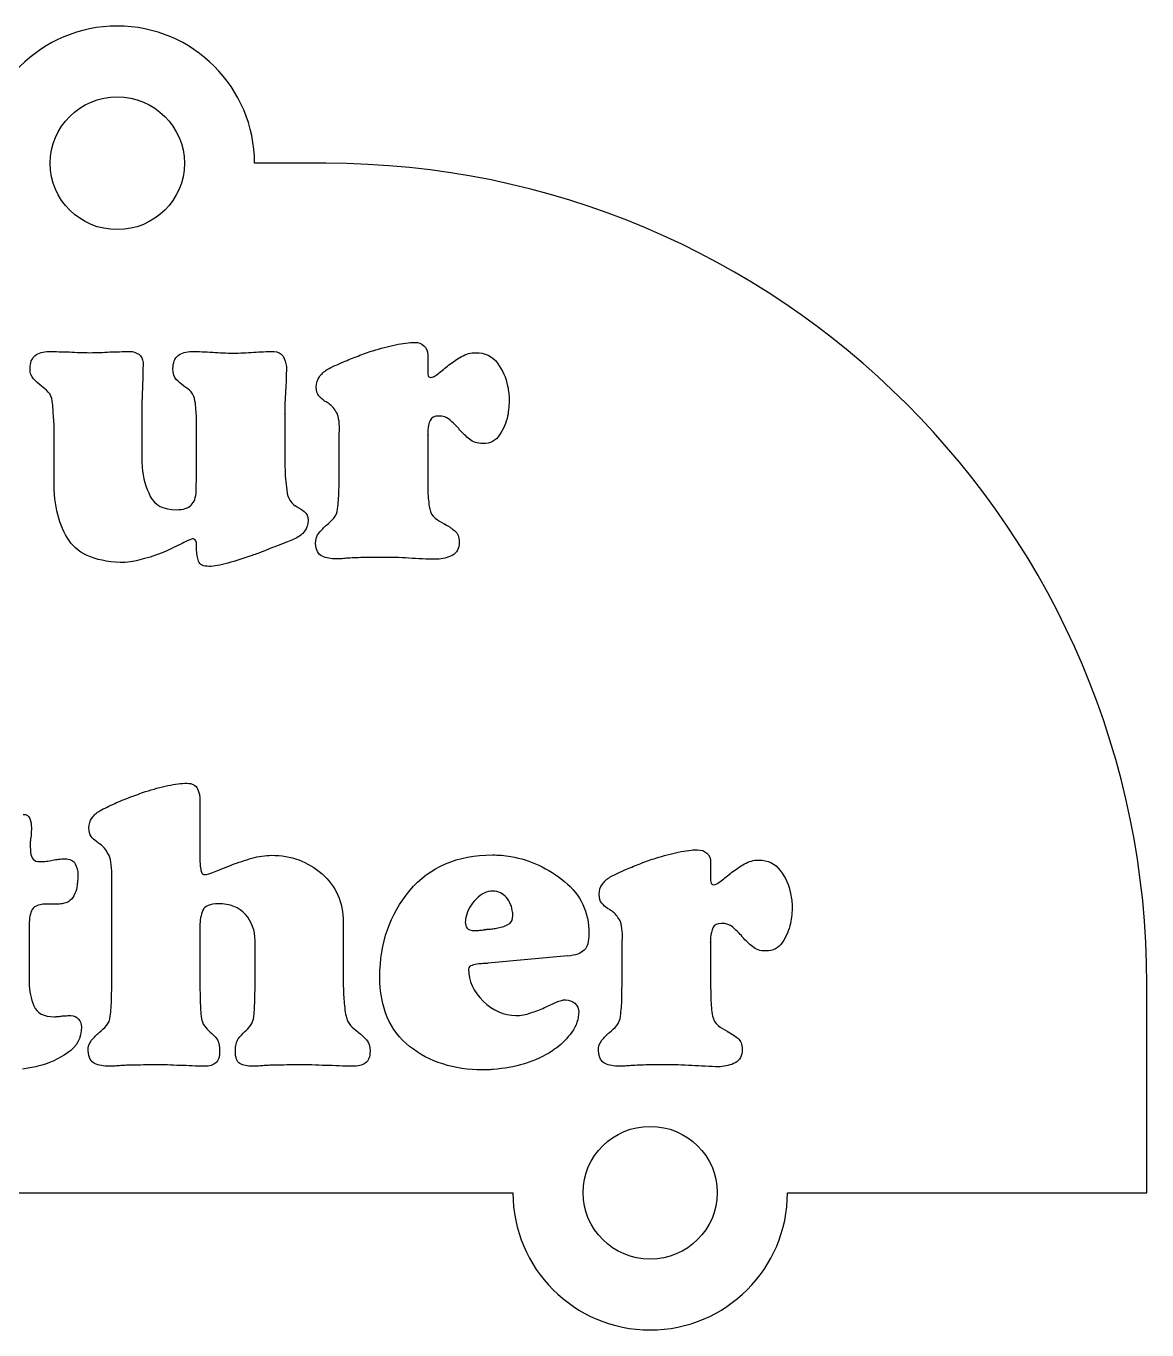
# Model space of a CAD drawing. Extents: x 1489 to 1914, y 371 to 1329.
# Drawn here: x 1694.1 to 1786.7, y 1221.2 to 1328.9 of the extents above; entities that cross this region are included whole.
import ezdxf

# ---------------------------------------------------------------- set-up
doc = ezdxf.new("R2010")
doc.units = 0
doc.layers.add('G0101', color=7, linetype='CONTINUOUS')

msp = doc.modelspace()

# ---------------------------------------------------------------- linework, layer by layer
at = {"layer": 'G0101', "color": 1}
for points in [[(1718.831557, 1317.587367), (1712.955557, 1317.587367)], [(1756.970556, 1232.547369), (1786.656555, 1232.547369), (1786.656555, 1249.761369)], [(1673.313558, 1232.547369), (1734.292557, 1232.547369)]]:
    msp.add_lwpolyline(points, dxfattribs=at)
for points in [[(1718.831557, 1317.587367)], [(1701.616557, 1312.106367)], [(1745.631556, 1227.067369)]]:
    msp.add_lwpolyline(points, close=True, dxfattribs=at)
at = {"layer": 'G0101', "color": 4}
for points in [[(1727.258457, 1301.749067), (1727.258457, 1300.383067), (1727.258457, 1300.302067), (1727.258457, 1300.253067)], [(1715.584257, 1300.806367), (1715.584257, 1300.757367), (1715.584257, 1300.708367)], [(1707.129257, 1299.180368), (1707.129257, 1299.213368), (1707.096257, 1299.213368)], [(1703.649257, 1297.229368), (1703.649257, 1293.716368), (1703.649257, 1293.083368)], [(1715.454257, 1296.903368), (1715.454257, 1294.139368), (1715.454257, 1293.179368)], [(1715.454257, 1296.870368), (1715.454257, 1296.903368)], [(1696.397258, 1291.342368), (1696.397258, 1295.212368), (1696.397258, 1295.879368)], [(1708.137257, 1290.529368), (1708.170257, 1291.863368), (1708.170257, 1295.212368), (1708.170257, 1295.879368), (1708.170257, 1296.578368)], [(1719.941457, 1291.876068), (1719.941457, 1295.299068)], [(1719.974457, 1295.428068), (1719.974457, 1295.510068), (1719.974457, 1295.592068)], [(1727.258457, 1295.538068), (1727.258457, 1295.327068), (1727.258457, 1295.115068), (1727.258457, 1295.148068)], [(1727.258457, 1295.148068), (1727.258457, 1291.918068)], [(1728.640457, 1287.772068), (1728.689457, 1287.772068)], [(1708.170257, 1285.684368), (1708.170257, 1285.798368), (1708.170257, 1285.912368), (1708.170257, 1285.977368), (1708.170257, 1286.042368)], [(1728.039457, 1284.871068), (1727.990457, 1284.871068), (1727.941457, 1284.871068)], [(1708.446157, 1264.905468), (1708.446157, 1260.125468), (1708.479157, 1259.507469)], [(1694.429858, 1261.263468), (1694.429858, 1261.116468)], [(1694.462858, 1260.970468), (1694.462858, 1260.824468), (1694.462858, 1260.677468)], [(1750.623756, 1259.832369), (1750.623756, 1258.466369), (1750.623756, 1258.385369), (1750.623756, 1258.336369)], [(1698.364858, 1258.824469), (1698.364858, 1258.775469), (1698.364858, 1258.727469)], [(1701.162157, 1249.979469), (1701.162157, 1258.824469)], [(1696.738858, 1256.385469), (1696.511858, 1256.385469), (1695.698858, 1256.385469)], [(1734.299257, 1255.443069), (1734.299257, 1255.589069)], [(1694.332858, 1254.473469), (1694.332858, 1250.422469), (1694.332858, 1250.146469), (1694.332858, 1249.904469)], [(1708.446157, 1254.559469), (1708.446157, 1253.972469), (1708.446157, 1249.994469)], [(1720.284157, 1254.890469), (1720.284157, 1249.979469)], [(1731.958257, 1254.271069), (1731.958257, 1254.304069)], [(1713.000157, 1249.962469), (1713.000157, 1253.352469)], [(1743.306756, 1249.959369), (1743.306756, 1253.382369)], [(1743.339756, 1253.511369), (1743.339756, 1253.593369), (1743.339756, 1253.675369)], [(1750.623756, 1253.621369), (1750.623756, 1253.410369), (1750.623756, 1253.199369), (1750.623756, 1253.231369)], [(1750.623756, 1253.231369), (1750.623756, 1250.001369)], [(1738.819257, 1252.125069), (1732.218257, 1251.508069)], [(1738.819257, 1252.093069), (1738.819257, 1252.125069)], [(1732.104257, 1251.475069), (1731.926257, 1251.475069)], [(1701.162157, 1249.946469), (1701.162157, 1249.979469)], [(1752.005756, 1245.855369), (1752.054756, 1245.855369)], [(1732.234257, 1242.695069), (1731.795257, 1242.695069)], [(1751.404756, 1242.954369), (1751.355756, 1242.954369), (1751.306756, 1242.954369)]]:
    msp.add_lwpolyline(points, dxfattribs=at)
at = {"layer": 'G0101', "color": 1}
for points in [[(1701.616557, 1328.925367), (1695.354558, 1328.925367), (1690.278558, 1323.849367), (1690.278558, 1317.587367)], [(1712.955557, 1317.587367), (1712.955557, 1323.849367), (1707.879557, 1328.925367), (1701.616557, 1328.925367)], [(1696.072558, 1317.587367), (1696.072558, 1320.614367), (1698.554558, 1323.067367), (1701.616557, 1323.067367)], [(1701.616557, 1323.067367), (1704.679557, 1323.067367), (1707.161557, 1320.614367), (1707.161557, 1317.587367)], [(1701.616557, 1312.106367), (1698.554558, 1312.106367), (1696.072558, 1314.560367), (1696.072558, 1317.587367)], [(1707.161557, 1317.587367), (1707.161557, 1314.560367), (1704.679557, 1312.106367), (1701.616557, 1312.106367)], [(1786.656555, 1249.761369), (1786.656555, 1287.220368), (1756.289556, 1317.587367), (1718.831557, 1317.587367)], [(1740.087556, 1232.547369), (1740.087556, 1235.574369), (1742.569556, 1238.028369), (1745.631556, 1238.028369)], [(1745.631556, 1238.028369), (1748.693556, 1238.028369), (1751.175556, 1235.574369), (1751.175556, 1232.547369)], [(1734.292557, 1232.547369), (1734.292557, 1226.285369), (1739.369557, 1221.209369), (1745.631556, 1221.209369)], [(1745.631556, 1227.067369), (1742.569556, 1227.067369), (1740.087556, 1229.521369), (1740.087556, 1232.547369)], [(1751.175556, 1232.547369), (1751.175556, 1229.521369), (1748.693556, 1227.067369), (1745.631556, 1227.067369)], [(1745.631556, 1221.209369), (1751.893556, 1221.209369), (1756.970556, 1226.285369), (1756.970556, 1232.547369)]]:
    msp.add_open_spline(points, degree=3, dxfattribs=at)
at = {"layer": 'G0101', "color": 4}
for points in [[(1722.738457, 1302.107067), (1723.366457, 1302.302067), (1723.985457, 1302.465067), (1724.591457, 1302.594067)], [(1724.591457, 1302.594067), (1725.199457, 1302.725067), (1725.730457, 1302.790067), (1726.185457, 1302.790067)], [(1726.185457, 1302.790067), (1726.489457, 1302.790067), (1726.743457, 1302.698067), (1726.949457, 1302.513067)], [(1726.949457, 1302.513067), (1727.155457, 1302.329067), (1727.258457, 1302.074067), (1727.258457, 1301.749067)], [(1694.414258, 1300.611367), (1694.414258, 1301.109367), (1694.554258, 1301.472367), (1694.836258, 1301.700367)], [(1694.836258, 1301.700367), (1695.118258, 1301.928367), (1695.498258, 1302.041367), (1695.975258, 1302.041367)], [(1695.975258, 1302.041367), (1696.256258, 1302.041367), (1696.538258, 1302.036367), (1696.820258, 1302.025367)], [(1696.820258, 1302.025367), (1697.101258, 1302.014367), (1697.383258, 1302.009367), (1697.666258, 1302.009367)], [(1697.666258, 1302.009367), (1697.947258, 1301.987367), (1698.229258, 1301.971367), (1698.511258, 1301.960367)], [(1698.511258, 1301.960367), (1698.792258, 1301.949367), (1699.074258, 1301.944367), (1699.356258, 1301.944367)], [(1699.356258, 1301.944367), (1699.638258, 1301.944367), (1699.914258, 1301.949367), (1700.186257, 1301.960367)], [(1700.186257, 1301.960367), (1700.456257, 1301.971367), (1700.733257, 1301.987367), (1701.015257, 1302.009367)], [(1701.015257, 1302.009367), (1701.275257, 1302.009367), (1701.540257, 1302.014367), (1701.812257, 1302.025367)], [(1701.812257, 1302.025367), (1702.082257, 1302.036367), (1702.359257, 1302.041367), (1702.641257, 1302.041367)], [(1702.641257, 1302.041367), (1702.922257, 1302.041367), (1703.172257, 1301.965367), (1703.389257, 1301.814367)], [(1703.389257, 1301.814367), (1703.605257, 1301.662367), (1703.725257, 1301.434367), (1703.746257, 1301.131367)], [(1706.218257, 1300.611367), (1706.218257, 1301.109367), (1706.359257, 1301.472367), (1706.641257, 1301.700367)], [(1706.641257, 1301.700367), (1706.922257, 1301.928367), (1707.302257, 1302.041367), (1707.779257, 1302.041367)], [(1707.779257, 1302.041367), (1708.061257, 1302.041367), (1708.343257, 1302.036367), (1708.625257, 1302.025367)], [(1708.625257, 1302.025367), (1708.906257, 1302.014367), (1709.199257, 1301.998367), (1709.503257, 1301.976367)], [(1709.503257, 1301.976367), (1709.784257, 1301.955367), (1710.066257, 1301.938367), (1710.348257, 1301.928367)], [(1710.348257, 1301.928367), (1710.630257, 1301.917367), (1710.912257, 1301.911367), (1711.194257, 1301.911367)], [(1711.194257, 1301.911367), (1711.475257, 1301.911367), (1711.757257, 1301.917367), (1712.039257, 1301.928367)], [(1712.039257, 1301.928367), (1712.320257, 1301.938367), (1712.603257, 1301.955367), (1712.885257, 1301.976367)], [(1712.885257, 1301.976367), (1713.145257, 1301.998367), (1713.416257, 1302.014367), (1713.698257, 1302.025367)], [(1713.698257, 1302.025367), (1713.979257, 1302.036367), (1714.261257, 1302.041367), (1714.543257, 1302.041367)], [(1714.543257, 1302.041367), (1714.889257, 1302.041367), (1715.145257, 1301.911367), (1715.307257, 1301.652367)], [(1715.307257, 1301.652367), (1715.470257, 1301.391367), (1715.562257, 1301.109367), (1715.584257, 1300.806367)], [(1720.299457, 1301.196067), (1720.689457, 1301.348067), (1721.090457, 1301.505067), (1721.502457, 1301.668067)], [(1721.502457, 1301.668067), (1721.914457, 1301.830067), (1722.326457, 1301.977067), (1722.738457, 1302.107067)], [(1729.014457, 1300.936067), (1729.340457, 1301.175067), (1729.686457, 1301.402067), (1730.055457, 1301.619067)], [(1730.055457, 1301.619067), (1730.424457, 1301.835067), (1730.813457, 1301.944067), (1731.225457, 1301.944067)], [(1731.225457, 1301.944067), (1731.984457, 1301.944067), (1732.581457, 1301.657067), (1733.014457, 1301.083067)], [(1694.706258, 1299.781368), (1694.511258, 1299.987368), (1694.414258, 1300.264367), (1694.414258, 1300.611367)], [(1703.731257, 1300.155367), (1703.720257, 1299.830368), (1703.714257, 1299.505368), (1703.714257, 1299.180368)], [(1703.746257, 1301.131367), (1703.746257, 1300.806367), (1703.741257, 1300.481367), (1703.731257, 1300.155367)], [(1706.494257, 1299.733368), (1706.310257, 1299.928368), (1706.218257, 1300.220367), (1706.218257, 1300.611367)], [(1715.584257, 1300.708367), (1715.584257, 1300.383367), (1715.578257, 1300.063367), (1715.568257, 1299.748368)], [(1718.315457, 1299.959068), (1718.488457, 1300.198067), (1718.706457, 1300.393067), (1718.965457, 1300.546067)], [(1718.965457, 1300.546067), (1719.161457, 1300.654067), (1719.372457, 1300.763067), (1719.600457, 1300.872067)], [(1719.600457, 1300.872067), (1719.828457, 1300.979067), (1720.060457, 1301.087067), (1720.299457, 1301.196067)], [(1727.258457, 1300.253067), (1727.258457, 1300.166067), (1727.275457, 1300.090067), (1727.307457, 1300.026067)], [(1727.486457, 1299.896068), (1727.659457, 1299.896068), (1727.876457, 1300.004067), (1728.136457, 1300.220067)], [(1728.136457, 1300.220067), (1728.397457, 1300.437067), (1728.689457, 1300.676067), (1729.014457, 1300.936067)], [(1733.014457, 1301.083067), (1733.448457, 1300.508067), (1733.729457, 1299.873068), (1733.860457, 1299.180068)], [(1695.324258, 1299.213368), (1695.107258, 1299.386368), (1694.901258, 1299.575368), (1694.706258, 1299.781368)], [(1695.925258, 1298.692368), (1695.741258, 1298.887368), (1695.540258, 1299.060368), (1695.324258, 1299.213368)], [(1703.714257, 1299.180368), (1703.693257, 1298.855368), (1703.676257, 1298.529368), (1703.666257, 1298.204368)], [(1707.096257, 1299.213368), (1706.879257, 1299.363368), (1706.679257, 1299.537368), (1706.494257, 1299.733368)], [(1707.714257, 1298.708368), (1707.540257, 1298.892368), (1707.345257, 1299.050368), (1707.129257, 1299.180368)], [(1715.568257, 1299.748368), (1715.556257, 1299.434368), (1715.540257, 1299.115368), (1715.519257, 1298.789368)], [(1718.055457, 1299.112068), (1718.055457, 1299.438068), (1718.141457, 1299.720068), (1718.315457, 1299.959068)], [(1718.267457, 1298.378068), (1718.125457, 1298.540068), (1718.055457, 1298.786068), (1718.055457, 1299.112068)], [(1727.307457, 1300.026067), (1727.340457, 1299.961068), (1727.399457, 1299.917068), (1727.486457, 1299.896068)], [(1733.860457, 1299.180068), (1733.903457, 1298.985068), (1733.935457, 1298.794068), (1733.957457, 1298.611068)], [(1696.234258, 1297.944368), (1696.213258, 1298.247368), (1696.110258, 1298.496368), (1695.925258, 1298.692368)], [(1703.666257, 1298.204368), (1703.654257, 1297.879368), (1703.649257, 1297.554368), (1703.649257, 1297.229368)], [(1708.039257, 1297.944368), (1707.996257, 1298.269368), (1707.887257, 1298.523368), (1707.714257, 1298.708368)], [(1715.519257, 1298.789368), (1715.497257, 1298.464368), (1715.481257, 1298.144368), (1715.470257, 1297.830368)], [(1718.738457, 1297.938068), (1718.564457, 1298.068068), (1718.407457, 1298.215068), (1718.267457, 1298.378068)], [(1733.957457, 1298.611068), (1733.979457, 1298.426068), (1733.990457, 1298.247068), (1733.990457, 1298.074068)], [(1733.990457, 1298.074068), (1733.990457, 1297.879068), (1733.979457, 1297.662068), (1733.957457, 1297.424068)], [(1696.316258, 1297.261368), (1696.305258, 1297.499368), (1696.278258, 1297.727368), (1696.234258, 1297.944368)], [(1696.365258, 1296.578368), (1696.343258, 1296.794368), (1696.326258, 1297.022368), (1696.316258, 1297.261368)], [(1708.120257, 1297.261368), (1708.109257, 1297.499368), (1708.082257, 1297.727368), (1708.039257, 1297.944368)], [(1708.170257, 1296.578368), (1708.147257, 1296.794368), (1708.131257, 1297.022368), (1708.120257, 1297.261368)], [(1715.470257, 1297.830368), (1715.459257, 1297.516368), (1715.454257, 1297.196368), (1715.454257, 1296.870368)], [(1718.868457, 1297.874068), (1718.824457, 1297.894068), (1718.781457, 1297.916068), (1718.738457, 1297.938068)], [(1719.030457, 1297.776068), (1718.965457, 1297.819068), (1718.911457, 1297.851068), (1718.868457, 1297.874068)], [(1719.681457, 1297.091068), (1719.486457, 1297.395068), (1719.269457, 1297.623068), (1719.030457, 1297.776068)], [(1719.974457, 1295.592068), (1719.974457, 1296.286068), (1719.876457, 1296.787068), (1719.681457, 1297.091068)], [(1733.957457, 1297.424068), (1733.935457, 1297.185068), (1733.903457, 1296.947068), (1733.860457, 1296.709068)], [(1696.397258, 1295.879368), (1696.397258, 1296.107368), (1696.386258, 1296.339368), (1696.365258, 1296.578368)], [(1727.453457, 1296.351068), (1727.345457, 1296.112068), (1727.279457, 1295.841068), (1727.258457, 1295.538068)], [(1728.169457, 1296.709068), (1727.800457, 1296.709068), (1727.561457, 1296.589068), (1727.453457, 1296.351068)], [(1729.079457, 1296.400068), (1728.840457, 1296.606068), (1728.537457, 1296.709068), (1728.169457, 1296.709068)], [(1729.795457, 1295.701068), (1729.556457, 1295.961068), (1729.318457, 1296.194068), (1729.079457, 1296.400068)], [(1733.860457, 1296.709068), (1733.729457, 1296.144068), (1733.507457, 1295.624068), (1733.193457, 1295.148068)], [(1719.941457, 1295.299068), (1719.941457, 1295.364068), (1719.952457, 1295.407068), (1719.974457, 1295.428068)], [(1729.843457, 1295.635068), (1729.832457, 1295.657068), (1729.816457, 1295.678068), (1729.795457, 1295.701068)], [(1729.892457, 1295.570068), (1729.870457, 1295.592068), (1729.854457, 1295.613068), (1729.843457, 1295.635068)], [(1730.705457, 1294.790068), (1730.424457, 1295.028068), (1730.153457, 1295.289068), (1729.892457, 1295.570068)], [(1731.811457, 1294.432068), (1731.356457, 1294.432068), (1730.986457, 1294.551068), (1730.705457, 1294.790068)], [(1733.193457, 1295.148068), (1732.878457, 1294.671068), (1732.418457, 1294.432068), (1731.811457, 1294.432068)], [(1703.649257, 1293.083368), (1703.649257, 1292.876368), (1703.660257, 1292.676368), (1703.681257, 1292.481368)], [(1715.454257, 1293.179368), (1715.454257, 1292.865368), (1715.464257, 1292.556368), (1715.486257, 1292.253368)], [(1703.681257, 1292.481368), (1703.746257, 1291.613368), (1703.969257, 1290.811368), (1704.348257, 1290.074368)], [(1715.486257, 1292.253368), (1715.486257, 1291.928368), (1715.502257, 1291.607368), (1715.535257, 1291.294368)], [(1719.925457, 1290.458068), (1719.935457, 1290.925068), (1719.941457, 1291.397068), (1719.941457, 1291.876068)], [(1727.258457, 1291.918068), (1727.258457, 1291.417068), (1727.264457, 1290.933068), (1727.275457, 1290.465068)], [(1697.633258, 1286.432368), (1696.809258, 1287.646368), (1696.397258, 1289.283368), (1696.397258, 1291.342368)], [(1707.730257, 1289.342368), (1707.979257, 1289.592368), (1708.115257, 1289.987368), (1708.137257, 1290.529368)], [(1715.535257, 1291.294368), (1715.568257, 1290.979368), (1715.605257, 1290.671368), (1715.648257, 1290.367368)], [(1719.811457, 1289.040068), (1719.876457, 1289.518068), (1719.914457, 1289.991068), (1719.925457, 1290.458068)], [(1727.275457, 1290.465068), (1727.285457, 1289.997068), (1727.334457, 1289.524068), (1727.421457, 1289.045068)], [(1704.348257, 1290.074368), (1704.727257, 1289.337368), (1705.448257, 1288.968368), (1706.511257, 1288.968368)], [(1715.648257, 1290.367368), (1715.648257, 1290.323368), (1715.654257, 1290.280368), (1715.665257, 1290.237368)], [(1715.665257, 1290.237368), (1715.675257, 1290.193368), (1715.692257, 1290.150368), (1715.714257, 1290.107368)], [(1715.714257, 1290.107368), (1715.757257, 1289.954368), (1715.833257, 1289.803368), (1715.941257, 1289.651368)], [(1715.941257, 1289.651368), (1716.049257, 1289.500368), (1716.169257, 1289.380368), (1716.299257, 1289.294368)], [(1706.511257, 1288.968368), (1707.074257, 1288.968368), (1707.480257, 1289.093368), (1707.730257, 1289.342368)], [(1716.299257, 1289.294368), (1716.321257, 1289.294368), (1716.337257, 1289.288368), (1716.348257, 1289.277368)], [(1716.348257, 1289.277368), (1716.359257, 1289.266368), (1716.375257, 1289.261368), (1716.397257, 1289.261368)], [(1716.397257, 1289.261368), (1716.635257, 1289.131368), (1716.857257, 1288.985368), (1717.063257, 1288.822368)], [(1717.063257, 1288.822368), (1717.269257, 1288.660368), (1717.372257, 1288.416368), (1717.372257, 1288.090368)], [(1719.502457, 1288.274068), (1719.686457, 1288.481068), (1719.789457, 1288.736068), (1719.811457, 1289.040068)], [(1727.421457, 1289.045068), (1727.486457, 1288.719068), (1727.638457, 1288.462068), (1727.876457, 1288.277068)], [(1717.372257, 1288.090368), (1717.372257, 1287.743368), (1717.280257, 1287.445368), (1717.096257, 1287.196368)], [(1718.283457, 1287.069068), (1718.478457, 1287.297068), (1718.684457, 1287.509068), (1718.900457, 1287.704068)], [(1718.900457, 1287.704068), (1719.117457, 1287.878068), (1719.318457, 1288.068068), (1719.502457, 1288.274068)], [(1727.876457, 1288.277068), (1728.115457, 1288.092068), (1728.364457, 1287.934068), (1728.624457, 1287.804068)], [(1728.624457, 1287.804068), (1728.624457, 1287.783068), (1728.629457, 1287.772068), (1728.640457, 1287.772068)], [(1728.689457, 1287.772068), (1728.992457, 1287.598068), (1729.263457, 1287.413068), (1729.502457, 1287.216068)], [(1729.502457, 1287.216068), (1729.741457, 1287.020068), (1729.860457, 1286.716068), (1729.860457, 1286.302068)], [(1702.283257, 1284.611368), (1700.007257, 1284.611368), (1698.457258, 1285.218368), (1697.633258, 1286.432368)], [(1707.129257, 1286.253368), (1706.717257, 1286.047368), (1706.228257, 1285.814368), (1705.666257, 1285.554368)], [(1707.844257, 1286.562368), (1707.779257, 1286.562368), (1707.540257, 1286.459368), (1707.129257, 1286.253368)], [(1708.105257, 1286.399368), (1708.061257, 1286.508368), (1707.974257, 1286.562368), (1707.844257, 1286.562368)], [(1708.170257, 1286.042368), (1708.170257, 1286.172368), (1708.147257, 1286.290368), (1708.105257, 1286.399368)], [(1716.332257, 1286.595368), (1716.028257, 1286.464368), (1715.643257, 1286.307368), (1715.178257, 1286.123368)], [(1717.096257, 1287.196368), (1716.912257, 1286.947368), (1716.657257, 1286.746368), (1716.332257, 1286.595368)], [(1717.990457, 1286.173068), (1717.990457, 1286.541068), (1718.087457, 1286.840068), (1718.283457, 1287.069068)], [(1718.543457, 1285.132068), (1718.217457, 1285.283068), (1718.033457, 1285.630068), (1717.990457, 1286.173068)], [(1729.860457, 1286.302068), (1729.860457, 1285.760068), (1729.670457, 1285.392068), (1729.290457, 1285.197068)], [(1704.787257, 1285.212368), (1704.483257, 1285.093368), (1704.180257, 1285.001368), (1703.877257, 1284.936368)], [(1705.666257, 1285.554368), (1705.384257, 1285.445368), (1705.091257, 1285.331368), (1704.787257, 1285.212368)], [(1708.332257, 1284.708368), (1708.223257, 1284.991368), (1708.170257, 1285.315368), (1708.170257, 1285.684368)], [(1712.755257, 1285.196368), (1712.061257, 1284.958368), (1711.394257, 1284.746368), (1710.755257, 1284.562368)], [(1713.242257, 1285.359368), (1713.090257, 1285.294368), (1712.928257, 1285.239368), (1712.755257, 1285.196368)], [(1713.665257, 1285.521368), (1713.535257, 1285.477368), (1713.394257, 1285.424368), (1713.242257, 1285.359368)], [(1715.178257, 1286.123368), (1714.711257, 1285.939368), (1714.207257, 1285.738368), (1713.665257, 1285.521368)], [(1719.746457, 1284.904068), (1719.269457, 1284.904068), (1718.868457, 1284.980068), (1718.543457, 1285.132068)], [(1729.290457, 1285.197068), (1728.911457, 1285.001068), (1728.494457, 1284.893068), (1728.039457, 1284.871068)], [(1703.080257, 1284.725368), (1702.809257, 1284.671368), (1702.544257, 1284.633368), (1702.283257, 1284.611368)], [(1703.877257, 1284.936368), (1703.616257, 1284.849368), (1703.351257, 1284.779368), (1703.080257, 1284.725368)], [(1709.210257, 1284.286368), (1708.732257, 1284.286368), (1708.440257, 1284.427368), (1708.332257, 1284.708368)], [(1710.755257, 1284.562368), (1710.115257, 1284.378368), (1709.600257, 1284.286368), (1709.210257, 1284.286368)], [(1720.201457, 1284.920068), (1720.049457, 1284.909068), (1719.897457, 1284.904068), (1719.746457, 1284.904068)], [(1720.689457, 1284.969068), (1720.515457, 1284.947068), (1720.353457, 1284.932068), (1720.201457, 1284.920068)], [(1722.071457, 1285.018068), (1721.605457, 1285.007068), (1721.145457, 1284.991068), (1720.689457, 1284.969068)], [(1723.453457, 1285.034068), (1722.998457, 1285.034068), (1722.537457, 1285.029068), (1722.071457, 1285.018068)], [(1724.575457, 1285.018068), (1724.196457, 1285.029068), (1723.822457, 1285.034068), (1723.453457, 1285.034068)], [(1725.697457, 1284.969068), (1725.328457, 1284.991068), (1724.954457, 1285.007068), (1724.575457, 1285.018068)], [(1726.819457, 1284.904068), (1726.440457, 1284.926068), (1726.065457, 1284.947068), (1725.697457, 1284.969068)], [(1727.941457, 1284.871068), (1727.572457, 1284.871068), (1727.199457, 1284.882068), (1726.819457, 1284.904068)], [(1702.658157, 1265.214468), (1703.091157, 1265.377468), (1703.525157, 1265.534468), (1703.959157, 1265.686468)], [(1703.959157, 1265.686468), (1704.587157, 1265.881468), (1705.200157, 1266.044468), (1705.796157, 1266.174468)], [(1705.796157, 1266.174468), (1706.392157, 1266.303468), (1706.918157, 1266.368468), (1707.374157, 1266.368468)], [(1707.374157, 1266.368468), (1707.829157, 1266.368468), (1708.122157, 1266.217468), (1708.251157, 1265.913468)], [(1708.251157, 1265.913468), (1708.381157, 1265.609468), (1708.446157, 1265.273468), (1708.446157, 1264.905468)], [(1700.772157, 1264.401468), (1700.988157, 1264.499468), (1701.206157, 1264.601468), (1701.422157, 1264.710468)], [(1701.422157, 1264.710468), (1701.812157, 1264.884468), (1702.224157, 1265.052468), (1702.658157, 1265.214468)], [(1693.844858, 1263.800468), (1694.125858, 1263.800468), (1694.310858, 1263.684468), (1694.397858, 1263.454468)], [(1699.276158, 1262.677468), (1699.276158, 1263.006468), (1699.362158, 1263.285468), (1699.536158, 1263.516468)], [(1699.536158, 1263.516468), (1699.709158, 1263.746468), (1699.927158, 1263.938468), (1700.186157, 1264.092468)], [(1700.186157, 1264.092468), (1700.360157, 1264.201468), (1700.555157, 1264.303468), (1700.772157, 1264.401468)], [(1694.397858, 1263.454468), (1694.483858, 1263.223468), (1694.527858, 1262.965468), (1694.527858, 1262.680468)], [(1694.527858, 1262.680468), (1694.527858, 1262.570468), (1694.522858, 1262.454468), (1694.511858, 1262.333468)], [(1699.455158, 1261.984468), (1699.335158, 1262.138468), (1699.276158, 1262.368468), (1699.276158, 1262.677468)], [(1694.446858, 1261.609468), (1694.435858, 1261.488468), (1694.429858, 1261.373468), (1694.429858, 1261.263468)], [(1694.495858, 1261.987468), (1694.473858, 1261.856468), (1694.456858, 1261.729468), (1694.446858, 1261.609468)], [(1694.511858, 1262.333468), (1694.499858, 1262.213468), (1694.495858, 1262.098468), (1694.495858, 1261.987468)], [(1699.894158, 1261.557468), (1699.720158, 1261.688468), (1699.574158, 1261.831468), (1699.455158, 1261.984468)], [(1700.040157, 1261.458468), (1699.986158, 1261.501468), (1699.937158, 1261.535468), (1699.894158, 1261.557468)], [(1700.219157, 1261.327468), (1700.154157, 1261.370468), (1700.094157, 1261.414468), (1700.040157, 1261.458468)], [(1694.429858, 1261.116468), (1694.429858, 1261.062468), (1694.441858, 1261.013468), (1694.462858, 1260.970468)], [(1694.462858, 1260.677468), (1694.483858, 1260.418468), (1694.554858, 1260.222468), (1694.673858, 1260.092468)], [(1700.870157, 1260.536468), (1700.674157, 1260.887468), (1700.457157, 1261.151468), (1700.219157, 1261.327468)], [(1701.162157, 1258.824469), (1701.162157, 1259.614469), (1701.064157, 1260.185468), (1700.870157, 1260.536468)], [(1712.739157, 1260.190468), (1713.020157, 1260.255468), (1713.297157, 1260.309468), (1713.568157, 1260.353468)], [(1713.568157, 1260.353468), (1713.840157, 1260.396468), (1714.105157, 1260.418468), (1714.365157, 1260.418468)], [(1714.365157, 1260.418468), (1715.969157, 1260.418468), (1717.357157, 1259.908469), (1718.528157, 1258.889469)], [(1725.779257, 1257.507069), (1727.426257, 1259.469069), (1729.703257, 1260.451068), (1732.608257, 1260.451068)], [(1732.608257, 1260.451068), (1732.846257, 1260.451068), (1733.096257, 1260.440068), (1733.356257, 1260.418068)], [(1733.356257, 1260.418068), (1733.617257, 1260.396068), (1733.876257, 1260.363068), (1734.137257, 1260.320068)], [(1734.137257, 1260.320068), (1735.740257, 1260.039068), (1737.215257, 1259.350069), (1738.560257, 1258.255069)], [(1746.103756, 1260.190368), (1746.731756, 1260.385368), (1747.350756, 1260.548368), (1747.956756, 1260.677368)], [(1747.956756, 1260.677368), (1748.564756, 1260.808368), (1749.095756, 1260.873368), (1749.550756, 1260.873368)], [(1749.550756, 1260.873368), (1749.854756, 1260.873368), (1750.108756, 1260.781368), (1750.314756, 1260.596368)], [(1750.314756, 1260.596368), (1750.520756, 1260.412368), (1750.623756, 1260.157368), (1750.623756, 1259.832369)], [(1694.673858, 1260.092468), (1694.792858, 1259.962469), (1694.982858, 1259.897469), (1695.242858, 1259.897469)], [(1695.242858, 1259.897469), (1695.416858, 1259.897469), (1695.589858, 1259.908469), (1695.763858, 1259.929469)], [(1695.763858, 1259.929469), (1695.936858, 1259.951469), (1696.109858, 1259.983469), (1696.283858, 1260.027468)], [(1696.283858, 1260.027468), (1696.435858, 1260.049468), (1696.597858, 1260.071468), (1696.771858, 1260.092468)], [(1696.771858, 1260.092468), (1696.945858, 1260.114468), (1697.118858, 1260.125468), (1697.292858, 1260.125468)], [(1697.292858, 1260.125468), (1697.703858, 1260.125468), (1697.985858, 1259.989469), (1698.137858, 1259.718469)], [(1698.137858, 1259.718469), (1698.288858, 1259.447469), (1698.364858, 1259.149469), (1698.364858, 1258.824469)], [(1708.479157, 1259.507469), (1708.479157, 1259.463469), (1708.485157, 1259.420469), (1708.496157, 1259.377469)], [(1708.496157, 1259.377469), (1708.506157, 1259.333469), (1708.511157, 1259.301469), (1708.511157, 1259.279469)], [(1708.511157, 1259.279469), (1708.533157, 1259.149469), (1708.565157, 1259.040469), (1708.609157, 1258.954469)], [(1709.698157, 1259.068469), (1710.099157, 1259.231469), (1710.561157, 1259.420469), (1711.081157, 1259.637469)], [(1711.081157, 1259.637469), (1711.341157, 1259.723469), (1711.612157, 1259.816469), (1711.894157, 1259.914469)], [(1711.894157, 1259.914469), (1712.176157, 1260.011468), (1712.457157, 1260.103468), (1712.739157, 1260.190468)], [(1742.965756, 1258.955369), (1743.193756, 1259.063369), (1743.425756, 1259.170369), (1743.664756, 1259.279369)], [(1743.664756, 1259.279369), (1744.054756, 1259.431369), (1744.455756, 1259.588369), (1744.867756, 1259.751369)], [(1744.867756, 1259.751369), (1745.279756, 1259.914369), (1745.691756, 1260.060368), (1746.103756, 1260.190368)], [(1752.379756, 1259.019369), (1752.705756, 1259.258369), (1753.051756, 1259.485369), (1753.420756, 1259.702369)], [(1753.420756, 1259.702369), (1753.788756, 1259.918369), (1754.178756, 1260.027368), (1754.590756, 1260.027368)], [(1754.590756, 1260.027368), (1755.349756, 1260.027368), (1755.946756, 1259.740369), (1756.379756, 1259.166369)], [(1698.348858, 1258.341469), (1698.337858, 1258.213469), (1698.321858, 1258.084469), (1698.299858, 1257.956469)], [(1698.364858, 1258.727469), (1698.364858, 1258.598469), (1698.359858, 1258.469469), (1698.348858, 1258.341469)], [(1708.609157, 1258.954469), (1708.652157, 1258.867469), (1708.728157, 1258.824469), (1708.837157, 1258.824469)], [(1708.837157, 1258.824469), (1709.010157, 1258.824469), (1709.297157, 1258.905469), (1709.698157, 1259.068469)], [(1718.528157, 1258.889469), (1719.698157, 1257.870469), (1720.284157, 1256.536469), (1720.284157, 1254.890469)], [(1738.560257, 1258.255069), (1739.903257, 1257.161069), (1740.575256, 1255.724069), (1740.575256, 1253.947069)], [(1741.680756, 1258.042369), (1741.853756, 1258.281369), (1742.071756, 1258.477369), (1742.330756, 1258.629369)], [(1742.330756, 1258.629369), (1742.526756, 1258.737369), (1742.737756, 1258.846369), (1742.965756, 1258.955369)], [(1750.623756, 1258.336369), (1750.623756, 1258.250369), (1750.640756, 1258.173369), (1750.672756, 1258.109369)], [(1750.851756, 1257.979369), (1751.024756, 1257.979369), (1751.241756, 1258.087369), (1751.501756, 1258.304369)], [(1751.501756, 1258.304369), (1751.762756, 1258.520369), (1752.054756, 1258.759369), (1752.379756, 1259.019369)], [(1756.379756, 1259.166369), (1756.813756, 1258.591369), (1757.094756, 1257.957369), (1757.225756, 1257.263369)], [(1698.121858, 1257.251469), (1698.023858, 1257.016469), (1697.887858, 1256.823469), (1697.714858, 1256.673469)], [(1698.299858, 1257.956469), (1698.278858, 1257.721469), (1698.218858, 1257.486469), (1698.121858, 1257.251469)], [(1723.307257, 1250.402069), (1723.307257, 1253.177069), (1724.131257, 1255.545069), (1725.779257, 1257.507069)], [(1732.641257, 1257.458069), (1732.141257, 1257.458069), (1731.682257, 1257.242069), (1731.259257, 1256.808069)], [(1733.763257, 1256.922069), (1733.470257, 1257.280069), (1733.096257, 1257.458069), (1732.641257, 1257.458069)], [(1741.420756, 1257.195369), (1741.420756, 1257.521369), (1741.506756, 1257.803369), (1741.680756, 1258.042369)], [(1741.632756, 1256.462369), (1741.490756, 1256.624369), (1741.420756, 1256.869369), (1741.420756, 1257.195369)], [(1750.672756, 1258.109369), (1750.705756, 1258.044369), (1750.764756, 1258.000369), (1750.851756, 1257.979369)], [(1757.225756, 1257.263369), (1757.268756, 1257.068369), (1757.300756, 1256.878369), (1757.322756, 1256.694369)], [(1695.698858, 1256.385469), (1695.047858, 1256.363469), (1694.657858, 1256.179469), (1694.527858, 1255.833469)], [(1696.966858, 1256.417469), (1696.901858, 1256.396469), (1696.825858, 1256.385469), (1696.738858, 1256.385469)], [(1697.357858, 1256.481469), (1697.226858, 1256.438469), (1697.096858, 1256.417469), (1696.966858, 1256.417469)], [(1697.714858, 1256.673469), (1697.605858, 1256.588469), (1697.486858, 1256.523469), (1697.357858, 1256.481469)], [(1709.975157, 1256.418469), (1709.259157, 1256.418469), (1708.826157, 1256.233469), (1708.674157, 1255.863469)], [(1712.203157, 1255.537469), (1711.671157, 1256.124469), (1710.929157, 1256.418469), (1709.975157, 1256.418469)], [(1731.259257, 1256.808069), (1730.836257, 1256.375069), (1730.559257, 1255.897069), (1730.430257, 1255.377069)], [(1734.267257, 1255.735069), (1734.223257, 1256.168069), (1734.056257, 1256.564069), (1733.763257, 1256.922069)], [(1742.103756, 1256.021369), (1741.929756, 1256.151369), (1741.772756, 1256.298369), (1741.632756, 1256.462369)], [(1742.233756, 1255.957369), (1742.189756, 1255.977369), (1742.146756, 1255.999369), (1742.103756, 1256.021369)], [(1757.322756, 1256.694369), (1757.344756, 1256.509369), (1757.355756, 1256.331369), (1757.355756, 1256.158369)], [(1757.355756, 1256.158369), (1757.355756, 1255.962369), (1757.344756, 1255.745369), (1757.322756, 1255.507369)], [(1694.527858, 1255.833469), (1694.397858, 1255.488469), (1694.332858, 1255.035469), (1694.332858, 1254.473469)], [(1708.674157, 1255.863469), (1708.523157, 1255.493469), (1708.446157, 1255.059469), (1708.446157, 1254.559469)], [(1713.000157, 1253.352469), (1713.000157, 1254.222469), (1712.734157, 1254.950469), (1712.203157, 1255.537469)], [(1730.380257, 1255.150069), (1730.369257, 1255.063069), (1730.365257, 1254.976069), (1730.365257, 1254.890069)], [(1730.430257, 1255.377069), (1730.407257, 1255.312069), (1730.392257, 1255.236069), (1730.380257, 1255.150069)], [(1733.876257, 1254.695069), (1734.158257, 1254.846069), (1734.299257, 1255.096069), (1734.299257, 1255.443069)], [(1734.299257, 1255.589069), (1734.299257, 1255.643069), (1734.288257, 1255.691069), (1734.267257, 1255.735069)], [(1742.395756, 1255.859369), (1742.330756, 1255.902369), (1742.276756, 1255.934369), (1742.233756, 1255.957369)], [(1743.046756, 1255.175369), (1742.851756, 1255.478369), (1742.634756, 1255.707369), (1742.395756, 1255.859369)], [(1743.339756, 1253.675369), (1743.339756, 1254.370369), (1743.241756, 1254.870369), (1743.046756, 1255.175369)], [(1757.322756, 1255.507369), (1757.300756, 1255.268369), (1757.268756, 1255.030369), (1757.225756, 1254.792369)], [(1730.365257, 1254.890069), (1730.365257, 1254.695069), (1730.413257, 1254.532069), (1730.511257, 1254.402069)], [(1730.511257, 1254.402069), (1730.608257, 1254.271069), (1730.831257, 1254.206069), (1731.178257, 1254.206069)], [(1731.178257, 1254.206069), (1731.307257, 1254.206069), (1731.437257, 1254.212069), (1731.567257, 1254.223069)], [(1731.567257, 1254.223069), (1731.698257, 1254.233069), (1731.828257, 1254.250069), (1731.958257, 1254.271069)], [(1731.958257, 1254.304069), (1731.979257, 1254.283069), (1732.012257, 1254.277069), (1732.056257, 1254.288069)], [(1732.056257, 1254.288069), (1732.099257, 1254.299069), (1732.131257, 1254.304069), (1732.153257, 1254.304069)], [(1732.153257, 1254.304069), (1732.283257, 1254.304069), (1732.413257, 1254.315069), (1732.543257, 1254.337069)], [(1732.543257, 1254.337069), (1732.673257, 1254.358069), (1732.804257, 1254.380069), (1732.933257, 1254.402069)], [(1732.933257, 1254.402069), (1733.280257, 1254.445069), (1733.594257, 1254.542069), (1733.876257, 1254.695069)], [(1740.575256, 1253.947069), (1740.575256, 1253.296069), (1740.445256, 1252.841069), (1740.186256, 1252.580069)], [(1750.818756, 1254.434369), (1750.710756, 1254.195369), (1750.644756, 1253.924369), (1750.623756, 1253.621369)], [(1751.534756, 1254.792369), (1751.165756, 1254.792369), (1750.926756, 1254.672369), (1750.818756, 1254.434369)], [(1752.444756, 1254.483369), (1752.205756, 1254.689369), (1751.902756, 1254.792369), (1751.534756, 1254.792369)], [(1753.160756, 1253.784369), (1752.921756, 1254.044369), (1752.682756, 1254.277369), (1752.444756, 1254.483369)], [(1757.225756, 1254.792369), (1757.094756, 1254.227369), (1756.872756, 1253.707369), (1756.558756, 1253.231369)], [(1743.306756, 1253.382369), (1743.306756, 1253.447369), (1743.317756, 1253.490369), (1743.339756, 1253.511369)], [(1753.208756, 1253.719369), (1753.197756, 1253.740369), (1753.181756, 1253.761369), (1753.160756, 1253.784369)], [(1753.257756, 1253.653369), (1753.235756, 1253.675369), (1753.219756, 1253.696369), (1753.208756, 1253.719369)], [(1754.070756, 1252.873369), (1753.788756, 1253.111369), (1753.518756, 1253.372369), (1753.257756, 1253.653369)], [(1755.176756, 1252.515369), (1754.721756, 1252.515369), (1754.351756, 1252.634369), (1754.070756, 1252.873369)], [(1756.558756, 1253.231369), (1756.243756, 1252.754369), (1755.783756, 1252.515369), (1755.176756, 1252.515369)], [(1740.186256, 1252.580069), (1739.925257, 1252.321069), (1739.469257, 1252.158069), (1738.819257, 1252.093069)], [(1730.917257, 1251.328069), (1730.743257, 1251.274069), (1730.646257, 1251.171069), (1730.624257, 1251.019069)], [(1730.624257, 1251.019069), (1730.624257, 1250.044069), (1731.031257, 1249.161069), (1731.844257, 1248.369069)], [(1731.470257, 1251.443069), (1731.275257, 1251.420069), (1731.090257, 1251.382069), (1730.917257, 1251.328069)], [(1731.713257, 1251.459069), (1731.637257, 1251.447069), (1731.556257, 1251.443069), (1731.470257, 1251.443069)], [(1731.926257, 1251.475069), (1731.860257, 1251.475069), (1731.790257, 1251.470069), (1731.713257, 1251.459069)], [(1732.218257, 1251.508069), (1732.196257, 1251.486069), (1732.158257, 1251.475069), (1732.104257, 1251.475069)], [(1694.332858, 1249.904469), (1694.353858, 1249.212469), (1694.489858, 1248.570469), (1694.738858, 1247.976469)], [(1701.146157, 1248.532469), (1701.156157, 1248.998469), (1701.162157, 1249.469469), (1701.162157, 1249.946469)], [(1708.446157, 1249.994469), (1708.446157, 1249.494469), (1708.452157, 1249.010469), (1708.463157, 1248.543469)], [(1712.983157, 1248.543469), (1712.994157, 1249.010469), (1713.000157, 1249.483469), (1713.000157, 1249.962469)], [(1720.284157, 1249.979469), (1720.284157, 1249.480469), (1720.300157, 1248.998469), (1720.332157, 1248.532469)], [(1725.763257, 1244.630069), (1724.126257, 1245.919069), (1723.307257, 1247.844069), (1723.307257, 1250.402069)], [(1743.290756, 1248.541369), (1743.300756, 1249.008369), (1743.306756, 1249.481369), (1743.306756, 1249.959369)], [(1750.623756, 1250.001369), (1750.623756, 1249.500369), (1750.629756, 1249.016369), (1750.640756, 1248.548369)], [(1701.032157, 1247.117469), (1701.097157, 1247.593469), (1701.135157, 1248.065469), (1701.146157, 1248.532469)], [(1708.463157, 1248.543469), (1708.473157, 1248.075469), (1708.500157, 1247.603469), (1708.544157, 1247.125469)], [(1712.902157, 1247.125469), (1712.945157, 1247.603469), (1712.972157, 1248.075469), (1712.983157, 1248.543469)], [(1720.332157, 1248.532469), (1720.365157, 1248.065469), (1720.425157, 1247.593469), (1720.511157, 1247.117469)], [(1737.876257, 1248.288069), (1738.179257, 1248.418069), (1738.440257, 1248.483069), (1738.656257, 1248.483069)], [(1738.656257, 1248.483069), (1738.938257, 1248.483069), (1739.188257, 1248.386069), (1739.405257, 1248.191069)], [(1743.176756, 1247.123369), (1743.241756, 1247.601369), (1743.279756, 1248.074369), (1743.290756, 1248.541369)], [(1750.640756, 1248.548369), (1750.650756, 1248.080369), (1750.699756, 1247.607369), (1750.786756, 1247.128369)], [(1694.738858, 1247.976469), (1694.988858, 1247.381469), (1695.546858, 1247.084469), (1696.413858, 1247.084469)], [(1731.844257, 1248.369069), (1732.657257, 1247.578069), (1733.552257, 1247.182069), (1734.527257, 1247.182069)], [(1734.527257, 1247.182069), (1734.960257, 1247.182069), (1735.372257, 1247.252069), (1735.763257, 1247.394069)], [(1735.763257, 1247.394069), (1736.153257, 1247.535069), (1736.532257, 1247.681069), (1736.901257, 1247.833069)], [(1736.901257, 1247.833069), (1737.247257, 1248.006069), (1737.573257, 1248.158069), (1737.876257, 1248.288069)], [(1739.730257, 1247.475069), (1739.730257, 1246.889069), (1739.540257, 1246.337069), (1739.161257, 1245.817069)], [(1739.405257, 1248.191069), (1739.621257, 1247.995069), (1739.730257, 1247.756069), (1739.730257, 1247.475069)], [(1696.413858, 1247.084469), (1696.522858, 1247.084469), (1696.635858, 1247.090469), (1696.755858, 1247.101469)], [(1696.755858, 1247.101469), (1696.874858, 1247.111469), (1696.988858, 1247.128469), (1697.096858, 1247.149469)], [(1697.096858, 1247.149469), (1697.204858, 1247.149469), (1697.319858, 1247.154469), (1697.438858, 1247.166469)], [(1697.438858, 1247.166469), (1697.557858, 1247.176469), (1697.670858, 1247.182469), (1697.779858, 1247.182469)], [(1697.779858, 1247.182469), (1698.039858, 1247.182469), (1698.251858, 1247.084469), (1698.413858, 1246.889469)], [(1698.413858, 1246.889469), (1698.576858, 1246.694469), (1698.657858, 1246.477469), (1698.657858, 1246.239469)], [(1700.121157, 1245.784469), (1700.338157, 1245.957469), (1700.539157, 1246.147469), (1700.723157, 1246.353469)], [(1700.723157, 1246.353469), (1700.907157, 1246.559469), (1701.010157, 1246.813469), (1701.032157, 1247.117469)], [(1708.544157, 1247.125469), (1708.587157, 1246.776469), (1708.679157, 1246.510469), (1708.820157, 1246.325469)], [(1708.820157, 1246.325469), (1708.962157, 1246.140469), (1709.118157, 1245.972469), (1709.292157, 1245.820469)], [(1712.154157, 1245.853469), (1712.327157, 1246.005469), (1712.484157, 1246.174469), (1712.626157, 1246.359469)], [(1712.626157, 1246.359469), (1712.766157, 1246.544469), (1712.858157, 1246.798469), (1712.902157, 1247.125469)], [(1720.511157, 1247.117469), (1720.576157, 1246.813469), (1720.701157, 1246.564469), (1720.885157, 1246.369469)], [(1720.885157, 1246.369469), (1721.069157, 1246.174469), (1721.270157, 1246.000469), (1721.487157, 1245.849469)], [(1742.265756, 1245.787369), (1742.482756, 1245.961369), (1742.683756, 1246.151369), (1742.867756, 1246.357369)], [(1742.867756, 1246.357369), (1743.051756, 1246.564369), (1743.154756, 1246.819369), (1743.176756, 1247.123369)], [(1750.786756, 1247.128369), (1750.851756, 1246.802369), (1751.003756, 1246.545369), (1751.241756, 1246.360369)], [(1751.241756, 1246.360369), (1751.480756, 1246.175369), (1751.729756, 1246.017369), (1751.989756, 1245.887369)], [(1698.657858, 1246.239469), (1698.657858, 1245.328469), (1698.278858, 1244.613469), (1697.519858, 1244.093469)], [(1699.503158, 1245.150469), (1699.699158, 1245.377469), (1699.904158, 1245.588469), (1700.121157, 1245.784469)], [(1709.292157, 1245.820469), (1709.487157, 1245.668469), (1709.666157, 1245.483469), (1709.829157, 1245.266469)], [(1709.829157, 1245.266469), (1709.991157, 1245.049469), (1710.072157, 1244.711469), (1710.072157, 1244.255469)], [(1711.374157, 1244.255469), (1711.374157, 1244.690469), (1711.455157, 1245.021469), (1711.617157, 1245.250469)], [(1711.617157, 1245.250469), (1711.780157, 1245.477469), (1711.959157, 1245.679469), (1712.154157, 1245.853469)], [(1721.487157, 1245.849469), (1721.487157, 1245.827469), (1721.492157, 1245.816469), (1721.503157, 1245.816469)], [(1721.503157, 1245.816469), (1721.514157, 1245.816469), (1721.531157, 1245.805469), (1721.552157, 1245.784469)], [(1721.552157, 1245.784469), (1721.790157, 1245.588469), (1722.008157, 1245.382469), (1722.202157, 1245.165469)], [(1739.161257, 1245.817069), (1738.781257, 1245.296069), (1738.364257, 1244.862069), (1737.909257, 1244.516069)], [(1741.648756, 1245.152369), (1741.843756, 1245.380369), (1742.049756, 1245.592369), (1742.265756, 1245.787369)], [(1751.989756, 1245.887369), (1751.989756, 1245.866369), (1751.994756, 1245.855369), (1752.005756, 1245.855369)], [(1752.054756, 1245.855369), (1752.357756, 1245.681369), (1752.628756, 1245.496369), (1752.867756, 1245.300369)], [(1752.867756, 1245.300369), (1753.106756, 1245.103369), (1753.225756, 1244.799369), (1753.225756, 1244.385369)], [(1699.211158, 1244.255469), (1699.211158, 1244.624469), (1699.308158, 1244.922469), (1699.503158, 1245.150469)], [(1699.764158, 1243.215469), (1699.438158, 1243.366469), (1699.254158, 1243.713469), (1699.211158, 1244.255469)], [(1710.072157, 1244.255469), (1710.072157, 1243.800469), (1709.969157, 1243.475469), (1709.764157, 1243.280469)], [(1711.748157, 1243.215469), (1711.497157, 1243.366469), (1711.374157, 1243.713469), (1711.374157, 1244.255469)], [(1722.495157, 1244.255469), (1722.495157, 1243.756469), (1722.365157, 1243.420469), (1722.105157, 1243.247469)], [(1722.202157, 1245.165469), (1722.397157, 1244.949469), (1722.495157, 1244.645469), (1722.495157, 1244.255469)], [(1731.795257, 1242.695069), (1729.410257, 1242.695069), (1727.399257, 1243.340069), (1725.763257, 1244.630069)], [(1737.584257, 1244.288069), (1736.869257, 1243.811069), (1736.088257, 1243.448069), (1735.243257, 1243.198069)], [(1737.730257, 1244.402069), (1737.676257, 1244.369069), (1737.627257, 1244.331069), (1737.584257, 1244.288069)], [(1737.909257, 1244.516069), (1737.843257, 1244.472069), (1737.784257, 1244.435069), (1737.730257, 1244.402069)], [(1741.355756, 1244.256369), (1741.355756, 1244.624369), (1741.452756, 1244.923369), (1741.648756, 1245.152369)], [(1741.908756, 1243.215369), (1741.582756, 1243.366369), (1741.398756, 1243.713369), (1741.355756, 1244.256369)], [(1753.225756, 1244.385369), (1753.225756, 1243.844369), (1753.035756, 1243.475369), (1752.655756, 1243.280369)], [(1697.519858, 1244.093469), (1696.760858, 1243.572469), (1695.936858, 1243.203469), (1695.047858, 1242.987469)], [(1700.967157, 1242.987469), (1700.490157, 1242.987469), (1700.089157, 1243.063469), (1699.764158, 1243.215469)], [(1701.910157, 1243.052469), (1701.758157, 1243.031469), (1701.601157, 1243.015469), (1701.438157, 1243.003469)], [(1702.381157, 1243.069469), (1702.219157, 1243.057469), (1702.062157, 1243.052469), (1701.910157, 1243.052469)], [(1702.853157, 1243.084469), (1702.701157, 1243.084469), (1702.544157, 1243.080469), (1702.381157, 1243.069469)], [(1703.780157, 1243.101469), (1703.465157, 1243.090469), (1703.156157, 1243.084469), (1702.853157, 1243.084469)], [(1704.740157, 1243.117469), (1704.414157, 1243.117469), (1704.094157, 1243.112469), (1703.780157, 1243.101469)], [(1705.764157, 1243.101469), (1705.427157, 1243.112469), (1705.086157, 1243.117469), (1704.740157, 1243.117469)], [(1706.788157, 1243.052469), (1706.441157, 1243.074469), (1706.099157, 1243.090469), (1705.764157, 1243.101469)], [(1707.812157, 1243.019469), (1707.476157, 1243.042469), (1707.135157, 1243.052469), (1706.788157, 1243.052469)], [(1709.764157, 1243.280469), (1709.557157, 1243.084469), (1709.248157, 1242.987469), (1708.837157, 1242.987469)], [(1712.804157, 1242.987469), (1712.349157, 1242.987469), (1711.996157, 1243.063469), (1711.748157, 1243.215469)], [(1713.747157, 1243.052469), (1713.595157, 1243.031469), (1713.439157, 1243.015469), (1713.276157, 1243.003469)], [(1714.219157, 1243.069469), (1714.056157, 1243.057469), (1713.898157, 1243.052469), (1713.747157, 1243.052469)], [(1714.691157, 1243.084469), (1714.538157, 1243.084469), (1714.381157, 1243.080469), (1714.219157, 1243.069469)], [(1715.617157, 1243.101469), (1715.303157, 1243.090469), (1714.994157, 1243.084469), (1714.691157, 1243.084469)], [(1716.576157, 1243.117469), (1716.252157, 1243.117469), (1715.931157, 1243.112469), (1715.617157, 1243.101469)], [(1717.698157, 1243.101469), (1717.319157, 1243.112469), (1716.945157, 1243.117469), (1716.576157, 1243.117469)], [(1718.820157, 1243.052469), (1718.452157, 1243.074469), (1718.078157, 1243.090469), (1717.698157, 1243.101469)], [(1719.943157, 1243.019469), (1719.562157, 1243.042469), (1719.188157, 1243.052469), (1718.820157, 1243.052469)], [(1722.105157, 1243.247469), (1721.845157, 1243.074469), (1721.498157, 1242.987469), (1721.064157, 1242.987469)], [(1735.243257, 1243.198069), (1734.397257, 1242.950069), (1733.540257, 1242.792069), (1732.673257, 1242.727069)], [(1743.111756, 1242.987369), (1742.634756, 1242.987369), (1742.233756, 1243.063369), (1741.908756, 1243.215369)], [(1744.054756, 1243.052369), (1743.880756, 1243.031369), (1743.718756, 1243.015369), (1743.566756, 1243.003369)], [(1745.436756, 1243.101369), (1744.970756, 1243.090369), (1744.510756, 1243.074369), (1744.054756, 1243.052369)], [(1746.818756, 1243.117369), (1746.363756, 1243.117369), (1745.902756, 1243.112369), (1745.436756, 1243.101369)], [(1747.940756, 1243.101369), (1747.561756, 1243.112369), (1747.187756, 1243.117369), (1746.818756, 1243.117369)], [(1749.062756, 1243.052369), (1748.693756, 1243.074369), (1748.319756, 1243.090369), (1747.940756, 1243.101369)], [(1750.184756, 1242.987369), (1749.805756, 1243.009369), (1749.430756, 1243.031369), (1749.062756, 1243.052369)], [(1752.655756, 1243.280369), (1752.276756, 1243.085369), (1751.859756, 1242.976369), (1751.404756, 1242.954369)], [(1695.047858, 1242.987469), (1694.614858, 1242.879469), (1694.196858, 1242.803469), (1693.795858, 1242.759469)], [(1701.438157, 1243.003469), (1701.276157, 1242.992469), (1701.118157, 1242.987469), (1700.967157, 1242.987469)], [(1708.837157, 1242.987469), (1708.490157, 1242.987469), (1708.149157, 1242.998469), (1707.812157, 1243.019469)], [(1713.276157, 1243.003469), (1713.113157, 1242.992469), (1712.956157, 1242.987469), (1712.804157, 1242.987469)], [(1721.064157, 1242.987469), (1720.695157, 1242.987469), (1720.321157, 1242.998469), (1719.943157, 1243.019469)], [(1732.673257, 1242.727069), (1732.521257, 1242.706069), (1732.375257, 1242.695069), (1732.234257, 1242.695069)], [(1743.566756, 1243.003369), (1743.414756, 1242.992369), (1743.262756, 1242.987369), (1743.111756, 1242.987369)], [(1751.306756, 1242.954369), (1750.937756, 1242.954369), (1750.563756, 1242.965369), (1750.184756, 1242.987369)]]:
    msp.add_open_spline(points, degree=3, dxfattribs=at)

doc.saveas('drawing.dxf')
